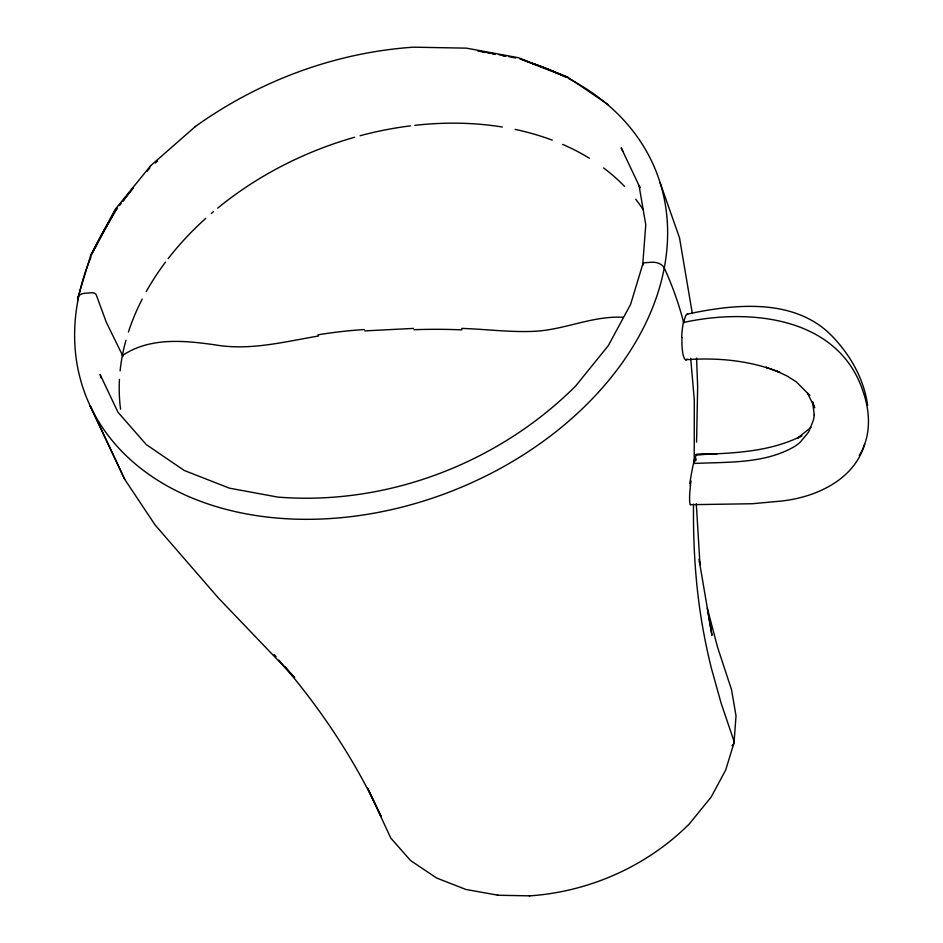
<?xml version="1.0" encoding="UTF-8"?>
<svg xmlns="http://www.w3.org/2000/svg" width="943" height="943" viewBox="0 0 943 943"><rect width="100%" height="100%" fill="white"/><g stroke="black" fill="none" stroke-linecap="round" stroke-linejoin="round"><path stroke-width="1.41" d="M693.506 504.14C693.117 542.932 695.227 581.807 701.486 620.117A1329.217 831.926 10.8 0 0 711.47 668.587L721.195 703.419L733.784 740.491A10.196 6.377 10.8 0 1 732.098 745.689M696.571 442.149L697.655 386.96L696.571 358.104M814.351 414.472A110.802 69.346 10.8 0 1 813.29 420.495L808.67 431.965L800.301 442.137A75.063 46.985 10.8 0 1 794.595 446.487C764.431 464.015 727.855 461.87 694.213 463.449L694.307 400.103L690.7 358.34M681.978 337.382L681.907 339.327A22.396 4.88 -87.9 0 0 685.832 359.896M734.067 742.294L736.023 715.784L731.52 689.651L717.588 647.311L707.297 608.211L711.977 635.37L699.317 561.097M642.725 264.535L645.778 224.693L639.059 185.641M690.288 486.01L691.078 480.965M694.213 463.449L696.064 454.691M77.88 297.646L90.858 254.775L115.152 209.44L150.703 165.662M642.796 264.099L630.584 304.424L608.27 345.668L575.536 386.147C498.116 463.296 387.101 505.802 277.867 497.102L229.397 488.156L184.227 470.463L146.271 444.577L117.946 412.232L100.064 374.395L101.207 377.99M733.807 743.52L725.662 770.113L711.14 797.071L689.298 823.946C647.028 866.193 589.34 891.772 529.801 895.85L529.2 895.838M859.214 455.493C865.214 446.015 868.114 434.817 868.42 423.666A202.132 126.515 10.8 0 0 863.505 392.83C839.553 316.718 750.015 307.878 683.628 322.459A649.503 406.516 10.8 0 0 664.285 267.977A10.196 6.377 10.8 0 0 652.037 262.237L645.236 262.684A3.395 2.145 9.8 0 0 642.89 265.195M864.625 444.412C853.993 479.916 816.202 497.055 782.124 500.969L752.266 503.739L690.123 504.694M117.356 208.061L101.596 234.795L90.776 255.895L114.751 211.373L117.521 207.931M122.555 201.437L133.104 188.14A306.416 222.265 -21.5 0 0 123.238 200.753M119.372 205.645L121.223 203.358M147.108 171.249L149.913 167.866M195.083 126.775L195.449 126.445C259.301 80.792 335.095 52.49 413.541 47.174L466.408 48.152L518.273 57.676L567.415 76.949L608.388 104.803M155.347 163.009L157.528 161.076M150.137 166.157L195.449 126.445M811.004 427.344L797.802 437.941L801.915 435.772C769.335 452.357 731.886 453.3 696.111 454.609L716.821 454.031L696.182 454.526M122.354 355.605C149.678 337.087 184.121 340.447 215.11 344.867C249.966 350.902 284.409 341.743 318.557 335.991M686.928 314.208C735.905 303.611 797.613 297.328 834.72 338.914C851.659 357.444 864.212 380.288 867.607 405.384M364.729 330.899L413.494 328.4M685.844 359.719C717.411 357.421 749.897 360.415 779.472 372.202L777.091 371.271L787.358 376.163L796.352 381.891L809.801 395.471L807.408 392.913L814.693 407.765L812.642 401.859M367.617 788.042L390.732 837.997L410.511 860.499L436.562 877.992L465.818 889.438L498.21 895.249M497.385 895.237L529.801 895.85M623.37 317.296C591.85 315.434 562.617 330.84 531.322 331.429C508.053 332.195 484.902 329.119 461.669 328.412M477.7 50.957L494.674 53.869M482.286 51.912L485.185 52.443M492.423 53.763L495.323 54.305M502.56 55.625L505.46 56.167M498.882 54.694L505.908 56.073M508.713 56.627L515.727 57.995M767.885 367.97L765.846 367.24L779.472 372.202M285.022 666.63L294.688 677.711L218.481 598.098L155.053 524.909L124.688 479.28L90.257 406.068L124.688 479.28M274.248 654.489L276.099 656.729M278.869 660.1C319.96 707.285 355.016 759.917 381.243 816.779L367.746 788.442M123.003 356.371L106.394 322.447L96.233 294.841A3.395 2.145 9.8 0 0 92.084 292.778L85.283 293.226A10.196 6.377 10.8 0 0 77.998 300.015M639.271 186.066L639.884 187.362M640.073 187.763L621.178 147.803L622.781 151.198M660.1 182.683L679.502 237.777L692.315 313.43M699.046 559.105L700.001 564.68L696.288 503.739M812.607 401.966L814.292 415.344M687.058 359.047A23.469 5.41 89.8 0 1 686.162 359.731M681.659 337.394A23.009 4.302 -87.2 0 1 683.51 321.74M683.734 323.095A23.009 3.772 -86.9 0 1 686.327 314.762M689.746 483.747A24.577 1.627 -80.4 0 1 695.026 457.32M690.936 504.493A24.942 3.961 -86.7 0 1 690.653 504.646M690.087 503.963A25.909 3.395 -81.2 0 1 690.476 485.728M568.877 78.717A306.416 222.265 -21.5 0 1 616.168 371.035A306.416 222.265 -21.5 0 1 237.895 512.19A306.416 222.265 -21.5 0 1 91.011 257.026M95.066 247.832A306.416 222.265 -21.5 0 1 108.728 222.324M487.849 52.702A306.416 222.265 -21.5 0 1 490.596 53.162M530.379 62.768A306.416 222.265 -21.5 0 1 565.093 76.796M695.887 460.667A25.909 0.896 -84.5 0 1 696.146 458.805M686.669 314.62A22.396 3.902 -88.8 0 1 687.612 314.243M120.574 409.191A283.513 205.657 -21.5 0 1 119.443 379.345M120.103 370.917A283.513 205.657 -21.5 0 1 125.949 340.223M128.437 331.983A283.513 205.657 -21.5 0 1 142.204 299.096M146.236 291.587A283.513 205.657 -21.5 0 1 165.555 262.036M168.137 258.653A283.513 205.657 -21.5 0 1 205.833 218.293M211.22 213.566A283.513 205.657 -21.5 0 1 213.342 211.739M217.668 208.144A283.513 205.657 -21.5 0 1 354.533 137.265M360.108 135.721A283.513 205.657 -21.5 0 1 410.429 125.867M414.767 125.348A283.513 205.657 -21.5 0 1 502.348 127.022M515.137 129.403A283.513 205.657 -21.5 0 1 552.268 140.165M562.759 144.42A283.513 205.657 -21.5 0 1 589.363 158.259M603.638 167.972A283.513 205.657 -21.5 0 1 624.631 186.49M635.7 199.232A283.513 205.657 -21.5 0 1 643.197 209.711M317.874 334.836A380.618 247.007 12 0 1 364.187 329.543M414.001 329.72A380.618 228.347 10.1 0 1 461.94 329.873M545.396 68.085L519.935 58.82L568.264 77.727L545.396 68.085"/></g></svg>
